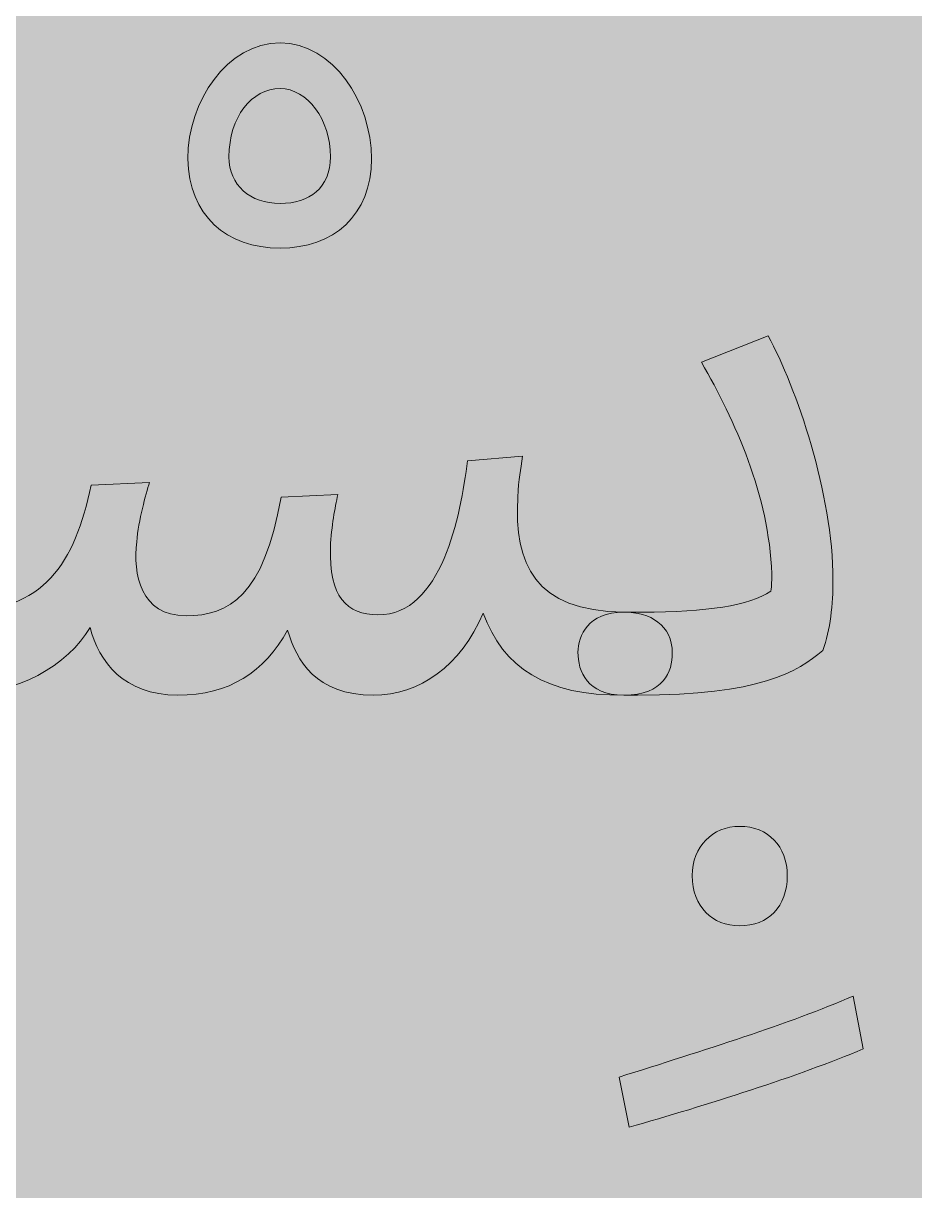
# Model space of a CAD drawing. Header units: inches. Extents: x -1481 to -429, y -1676 to -696.
# Drawn here: x -806.16 to -799.07, y -1107.8 to -1098.52 of the extents above; entities that cross this region are included whole.
import ezdxf

# ---------------------------------------------------------------- set-up
doc = ezdxf.new("R2010")
doc.units = ezdxf.units.IN
doc.header["$MEASUREMENT"] = 0
doc.layers.add('Layer 1', color=7, linetype='Continuous')

# ---------------------------------------------------------------- blocks, each defined once
blk = doc.blocks.new('block 75')
at = {"layer": 'Layer 1', "true_color": 0x009344}
h = blk.add_hatch(color=114, dxfattribs=at)
h.dxf.hatch_style = 2
h.paths.add_polyline_path([(-693.7848, -1296.1713), (-933.7848, -1296.1713), (-933.7848, -1006.1713), (-693.7848, -1006.1713)])
blk = doc.blocks.new('block 140')
at = {"layer": 'Layer 1', "true_color": 0x49c6ea}
h = blk.add_hatch(color=133, dxfattribs=at)
h.dxf.hatch_style = 2
h.paths.add_polyline_path([(-919.1732, -1282.8092), (-748.8574, -1282.8092), (-748.8574, -1065.6178), (-919.1732, -1065.6178)])
h = blk.add_hatch(color=133, dxfattribs=at)
h.dxf.hatch_style = 2
h.paths.add_polyline_path([(-907.4345, -1277.7311), (-761.338, -1277.7311), (-761.338, -1076.1647), (-907.4345, -1076.1647)])
at = {"layer": 'Layer 1', "true_color": 0xffed96}
h = blk.add_hatch(color=41, dxfattribs=at)
h.dxf.hatch_style = 2
h.paths.add_polyline_path([(-756.3599, -1093.7143), (-912.0615, -1093.7143), (-912.0615, -1110.0155), (-756.3599, -1110.0155)])
at = {"layer": 'Layer 1', "true_color": 0x231f20}
h = blk.add_hatch(color=250, dxfattribs=at)
h.dxf.hatch_style = 2
edge = h.paths.add_edge_path()
edge.add_spline(control_points=[(-803.716, -1099.5822), (-803.716, -1099.2851), (-803.8979, -1099.0387), (-804.1159, -1099.0387), (-804.3414, -1099.0387), (-804.523, -1099.2633), (-804.523, -1099.5822), (-804.523, -1099.8071), (-804.356, -1099.9521), (-804.1159, -1099.9521), (-803.8833, -1099.9521), (-803.716, -1099.8289), (-803.716, -1099.5822)], knot_values=[0, 0, 0, 0, 0.352778, 0.352778, 0.352778, 0.705556, 0.705556, 0.705556, 1.058333, 1.058333, 1.058333, 1.411111, 1.411111, 1.411111, 1.411111], degree=3, periodic=0)
edge.add_line((-803.716, -1099.5822), (-803.716, -1099.5822))
edge = h.paths.add_edge_path()
edge.add_spline(control_points=[(-804.8501, -1099.5968), (-804.8501, -1099.1401), (-804.5376, -1098.676), (-804.1159, -1098.676), (-803.6942, -1098.676), (-803.3889, -1099.1473), (-803.3889, -1099.5968), (-803.3889, -1100.0463), (-803.6942, -1100.3073), (-804.1159, -1100.3073), (-804.5448, -1100.3073), (-804.843, -1100.0463), (-804.8501, -1099.5968)], knot_values=[0, 0, 0, 0, 0.352778, 0.352778, 0.352778, 0.705556, 0.705556, 0.705556, 1.058333, 1.058333, 1.058333, 1.411111, 1.411111, 1.411111, 1.411111], degree=3, periodic=0)
edge.add_line((-804.8501, -1099.5968), (-804.8501, -1099.5968))
h = blk.add_hatch(color=250, dxfattribs=at)
h.dxf.hatch_style = 2
edge = h.paths.add_edge_path()
edge.add_spline(control_points=[(-800.0822, -1105.296), (-800.0822, -1105.5427), (-800.2349, -1105.6948), (-800.4601, -1105.6948), (-800.6784, -1105.6948), (-800.8382, -1105.5427), (-800.8382, -1105.296), (-800.8382, -1105.0642), (-800.6784, -1104.9044), (-800.4601, -1104.9044), (-800.2349, -1104.9044), (-800.0822, -1105.0642), (-800.0822, -1105.296)], knot_values=[0, 0, 0, 0, 0.352778, 0.352778, 0.352778, 0.705556, 0.705556, 0.705556, 1.058333, 1.058333, 1.058333, 1.411111, 1.411111, 1.411111, 1.411111], degree=3, periodic=0)
edge.add_line((-800.0822, -1105.296), (-800.0822, -1105.296))
edge = h.paths.add_edge_path()
edge.add_spline(control_points=[(-801.7469, -1103.5197), (-801.7469, -1103.389), (-801.667, -1103.2008), (-801.3834, -1103.2008), (-801.3834, -1103.2008), (-801.2381, -1103.2008), (-801.2381, -1103.2008), (-800.7145, -1103.2008), (-800.3876, -1103.1498), (-800.2129, -1103.0338), (-800.2057, -1102.9905), (-800.2057, -1102.9398), (-800.2057, -1102.896), (-800.2275, -1102.2728), (-800.4965, -1101.6781), (-800.7655, -1101.2142), (-800.7655, -1101.2142), (-800.2349, -1101.0039), (-800.2349, -1101.0039), (-800.0095, -1101.417), (-799.7187, -1102.2582), (-799.7187, -1102.947), (-799.7187, -1103.1352), (-799.7404, -1103.3455), (-799.7986, -1103.5051), (-800.0023, -1103.6793), (-800.3002, -1103.8603), (-801.2745, -1103.8603), (-801.2745, -1103.8603), (-801.3834, -1103.8603), (-801.3834, -1103.8603), (-801.6742, -1103.8603), (-801.7469, -1103.6721), (-801.7469, -1103.5197)], knot_values=[0, 0, 0, 0, 0.352778, 0.352778, 0.352778, 0.705556, 0.705556, 0.705556, 1.058333, 1.058333, 1.058333, 1.411111, 1.411111, 1.411111, 1.763889, 1.763889, 1.763889, 2.116667, 2.116667, 2.116667, 2.469444, 2.469444, 2.469444, 2.822222, 2.822222, 2.822222, 3.175, 3.175, 3.175, 3.527778, 3.527778, 3.527778, 3.880556, 3.880556, 3.880556, 3.880556], degree=3, periodic=0)
edge.add_line((-801.7469, -1103.5197), (-801.7469, -1103.5197))
h = blk.add_hatch(color=250, dxfattribs=at)
h.dxf.hatch_style = 2
edge = h.paths.add_edge_path()
edge.add_spline(control_points=[(-807.06, -1103.5342), (-807.06, -1103.3529), (-806.9508, -1103.2008), (-806.6893, -1103.2008), (-805.984, -1103.2008), (-805.7513, -1102.8091), (-805.6204, -1102.1928), (-805.6204, -1102.1928), (-805.1552, -1102.1713), (-805.1552, -1102.1713), (-805.1844, -1102.2653), (-805.2426, -1102.4685), (-805.2572, -1102.6424), (-805.2861, -1102.8962), (-805.228, -1103.2297), (-804.8647, -1103.2297), (-804.5227, -1103.2297), (-804.2465, -1103.0701), (-804.1084, -1102.2874), (-804.1084, -1102.2874), (-803.6578, -1102.2653), (-803.6578, -1102.2653), (-803.6796, -1102.3742), (-803.7085, -1102.512), (-803.7159, -1102.6859), (-803.7306, -1103.0775), (-803.585, -1103.2225), (-803.3378, -1103.2225), (-802.829, -1103.2225), (-802.6835, -1102.4392), (-802.6253, -1101.9971), (-802.6253, -1101.9971), (-802.1893, -1101.9608), (-802.1893, -1101.9608), (-802.2037, -1102.0768), (-802.2183, -1102.135), (-802.2257, -1102.2874), (-802.2546, -1102.8166), (-802.0948, -1103.1936), (-801.3823, -1103.2008), (-801.1715, -1103.2008), (-800.997, -1103.3022), (-800.997, -1103.5271), (-800.997, -1103.672), (-801.0626, -1103.8606), (-801.3823, -1103.8606), (-802.0003, -1103.8677), (-802.342, -1103.6431), (-802.5019, -1103.2079), (-802.6763, -1103.6285), (-803.0107, -1103.8606), (-803.3742, -1103.8606), (-803.8322, -1103.8606), (-803.9849, -1103.585), (-804.0574, -1103.3454), (-804.2393, -1103.6792), (-804.5227, -1103.8606), (-804.9297, -1103.8606), (-805.366, -1103.8606), (-805.5551, -1103.5921), (-805.6279, -1103.324), (-805.8023, -1103.6211), (-806.2094, -1103.8606), (-806.6893, -1103.8606), (-806.9726, -1103.8606), (-807.06, -1103.6935), (-807.06, -1103.5342)], knot_values=[0, 0, 0, 0, 0.352778, 0.352778, 0.352778, 0.705556, 0.705556, 0.705556, 1.058333, 1.058333, 1.058333, 1.411111, 1.411111, 1.411111, 1.763889, 1.763889, 1.763889, 2.116667, 2.116667, 2.116667, 2.469444, 2.469444, 2.469444, 2.822222, 2.822222, 2.822222, 3.175, 3.175, 3.175, 3.527778, 3.527778, 3.527778, 3.880556, 3.880556, 3.880556, 4.233333, 4.233333, 4.233333, 4.586111, 4.586111, 4.586111, 4.938889, 4.938889, 4.938889, 5.291667, 5.291667, 5.291667, 5.644444, 5.644444, 5.644444, 5.997222, 5.997222, 5.997222, 6.35, 6.35, 6.35, 6.702778, 6.702778, 6.702778, 7.055556, 7.055556, 7.055556, 7.408333, 7.408333, 7.408333, 7.761111, 7.761111, 7.761111, 7.761111], degree=3, periodic=0)
edge.add_line((-807.06, -1103.5342), (-807.06, -1103.5342))
h = blk.add_hatch(color=250, dxfattribs=at)
h.dxf.hatch_style = 2
edge = h.paths.add_edge_path()
edge.add_spline(control_points=[(-799.4791, -1106.6731), (-799.9878, -1106.8906), (-800.7367, -1107.1226), (-801.34, -1107.2968), (-801.34, -1107.2968), (-801.4202, -1106.8977), (-801.4202, -1106.8977), (-800.7585, -1106.6877), (-800.0534, -1106.4703), (-799.559, -1106.2528), (-799.559, -1106.2528), (-799.4791, -1106.6731), (-799.4791, -1106.6731)], knot_values=[0, 0, 0, 0, 1, 1, 1, 2, 2, 2, 3, 3, 3, 4, 4, 4, 4], degree=3, periodic=1)
at = {"layer": 'Layer 1', "lineweight": 0}
for points, knots in [([(-804.8501, -1099.5968), (-804.8501, -1099.1401), (-804.5376, -1098.676), (-804.1159, -1098.676), (-803.6942, -1098.676), (-803.3889, -1099.1473), (-803.3889, -1099.5968), (-803.3889, -1100.0463), (-803.6942, -1100.3073), (-804.1159, -1100.3073), (-804.5448, -1100.3073), (-804.843, -1100.0463), (-804.8501, -1099.5968)], [0, 0, 0, 0, 1, 1, 1, 2, 2, 2, 3, 3, 3, 4, 4, 4, 4]), ([(-803.716, -1099.5822), (-803.716, -1099.2851), (-803.8979, -1099.0387), (-804.1159, -1099.0387), (-804.3414, -1099.0387), (-804.523, -1099.2633), (-804.523, -1099.5822), (-804.523, -1099.8071), (-804.356, -1099.9521), (-804.1159, -1099.9521), (-803.8833, -1099.9521), (-803.716, -1099.8289), (-803.716, -1099.5822)], [0, 0, 0, 0, 1, 1, 1, 2, 2, 2, 3, 3, 3, 4, 4, 4, 4]), ([(-801.7469, -1103.5197), (-801.7469, -1103.389), (-801.667, -1103.2008), (-801.3834, -1103.2008), (-801.3834, -1103.2008), (-801.2381, -1103.2008), (-801.2381, -1103.2008), (-800.7145, -1103.2008), (-800.3876, -1103.1498), (-800.2129, -1103.0338), (-800.2057, -1102.9905), (-800.2057, -1102.9398), (-800.2057, -1102.896), (-800.2275, -1102.2728), (-800.4965, -1101.6781), (-800.7655, -1101.2142), (-800.7655, -1101.2142), (-800.2349, -1101.0039), (-800.2349, -1101.0039), (-800.0095, -1101.417), (-799.7187, -1102.2582), (-799.7187, -1102.947), (-799.7187, -1103.1352), (-799.7404, -1103.3455), (-799.7986, -1103.5051), (-800.0023, -1103.6793), (-800.3002, -1103.8603), (-801.2745, -1103.8603), (-801.2745, -1103.8603), (-801.3834, -1103.8603), (-801.3834, -1103.8603), (-801.6742, -1103.8603), (-801.7469, -1103.6721), (-801.7469, -1103.5197)], [0, 0, 0, 0, 1, 1, 1, 2, 2, 2, 3, 3, 3, 4, 4, 4, 5, 5, 5, 6, 6, 6, 7, 7, 7, 8, 8, 8, 9, 9, 9, 10, 10, 10, 11, 11, 11, 11]), ([(-807.06, -1103.5342), (-807.06, -1103.3529), (-806.9508, -1103.2008), (-806.6893, -1103.2008), (-805.984, -1103.2008), (-805.7513, -1102.8091), (-805.6204, -1102.1928), (-805.6204, -1102.1928), (-805.1552, -1102.1713), (-805.1552, -1102.1713), (-805.1844, -1102.2653), (-805.2426, -1102.4685), (-805.2572, -1102.6424), (-805.2861, -1102.8962), (-805.228, -1103.2297), (-804.8647, -1103.2297), (-804.5227, -1103.2297), (-804.2465, -1103.0701), (-804.1084, -1102.2874), (-804.1084, -1102.2874), (-803.6578, -1102.2653), (-803.6578, -1102.2653), (-803.6796, -1102.3742), (-803.7085, -1102.512), (-803.7159, -1102.6859), (-803.7306, -1103.0775), (-803.585, -1103.2225), (-803.3378, -1103.2225), (-802.829, -1103.2225), (-802.6835, -1102.4392), (-802.6253, -1101.9971), (-802.6253, -1101.9971), (-802.1893, -1101.9608), (-802.1893, -1101.9608), (-802.2037, -1102.0768), (-802.2183, -1102.135), (-802.2257, -1102.2874), (-802.2546, -1102.8166), (-802.0948, -1103.1936), (-801.3823, -1103.2008), (-801.1715, -1103.2008), (-800.997, -1103.3022), (-800.997, -1103.5271), (-800.997, -1103.672), (-801.0626, -1103.8606), (-801.3823, -1103.8606), (-802.0003, -1103.8677), (-802.342, -1103.6431), (-802.5019, -1103.2079), (-802.6763, -1103.6285), (-803.0107, -1103.8606), (-803.3742, -1103.8606), (-803.8322, -1103.8606), (-803.9849, -1103.585), (-804.0574, -1103.3454), (-804.2393, -1103.6792), (-804.5227, -1103.8606), (-804.9297, -1103.8606), (-805.366, -1103.8606), (-805.5551, -1103.5921), (-805.6279, -1103.324), (-805.8023, -1103.6211), (-806.2094, -1103.8606), (-806.6893, -1103.8606), (-806.9726, -1103.8606), (-807.06, -1103.6935), (-807.06, -1103.5342)], [0, 0, 0, 0, 1, 1, 1, 2, 2, 2, 3, 3, 3, 4, 4, 4, 5, 5, 5, 6, 6, 6, 7, 7, 7, 8, 8, 8, 9, 9, 9, 10, 10, 10, 11, 11, 11, 12, 12, 12, 13, 13, 13, 14, 14, 14, 15, 15, 15, 16, 16, 16, 17, 17, 17, 18, 18, 18, 19, 19, 19, 20, 20, 20, 21, 21, 21, 22, 22, 22, 22]), ([(-800.0822, -1105.296), (-800.0822, -1105.5427), (-800.2349, -1105.6948), (-800.4601, -1105.6948), (-800.6784, -1105.6948), (-800.8382, -1105.5427), (-800.8382, -1105.296), (-800.8382, -1105.0642), (-800.6784, -1104.9044), (-800.4601, -1104.9044), (-800.2349, -1104.9044), (-800.0822, -1105.0642), (-800.0822, -1105.296)], [0, 0, 0, 0, 1, 1, 1, 2, 2, 2, 3, 3, 3, 4, 4, 4, 4]), ([(-799.4791, -1106.6731), (-799.9878, -1106.8906), (-800.7367, -1107.1226), (-801.34, -1107.2968), (-801.34, -1107.2968), (-801.4202, -1106.8977), (-801.4202, -1106.8977), (-800.7585, -1106.6877), (-800.0534, -1106.4703), (-799.559, -1106.2528), (-799.559, -1106.2528), (-799.4791, -1106.6731), (-799.4791, -1106.6731)], [0, 0, 0, 0, 1, 1, 1, 2, 2, 2, 3, 3, 3, 4, 4, 4, 4])]:
    blk.add_open_spline(points, degree=3, knots=knots, dxfattribs=at)
blk = doc.blocks.new('block 139')
at = {"layer": 'Layer 1'}
blk.add_blockref('block 140', (0, 0), dxfattribs=at)

msp = doc.modelspace()

# ---------------------------------------------------------------- hatches: boundary and pattern name
at = {"layer": 'Layer 1', "true_color": 0x006738}
h = msp.add_hatch(color=116, dxfattribs=at)
h.dxf.hatch_style = 2
h.paths.add_polyline_path([(-749.0153, -1281.1713), (-919.0153, -1281.1713), (-919.0153, -1062.7956), (-749.0153, -1062.7956)])

# ---------------------------------------------------------------- block references
at = {"layer": 'Layer 1'}
for name in ['block 75', 'block 139']:
    msp.add_blockref(name, (0, 0), dxfattribs=at)

doc.saveas('drawing.dxf')
